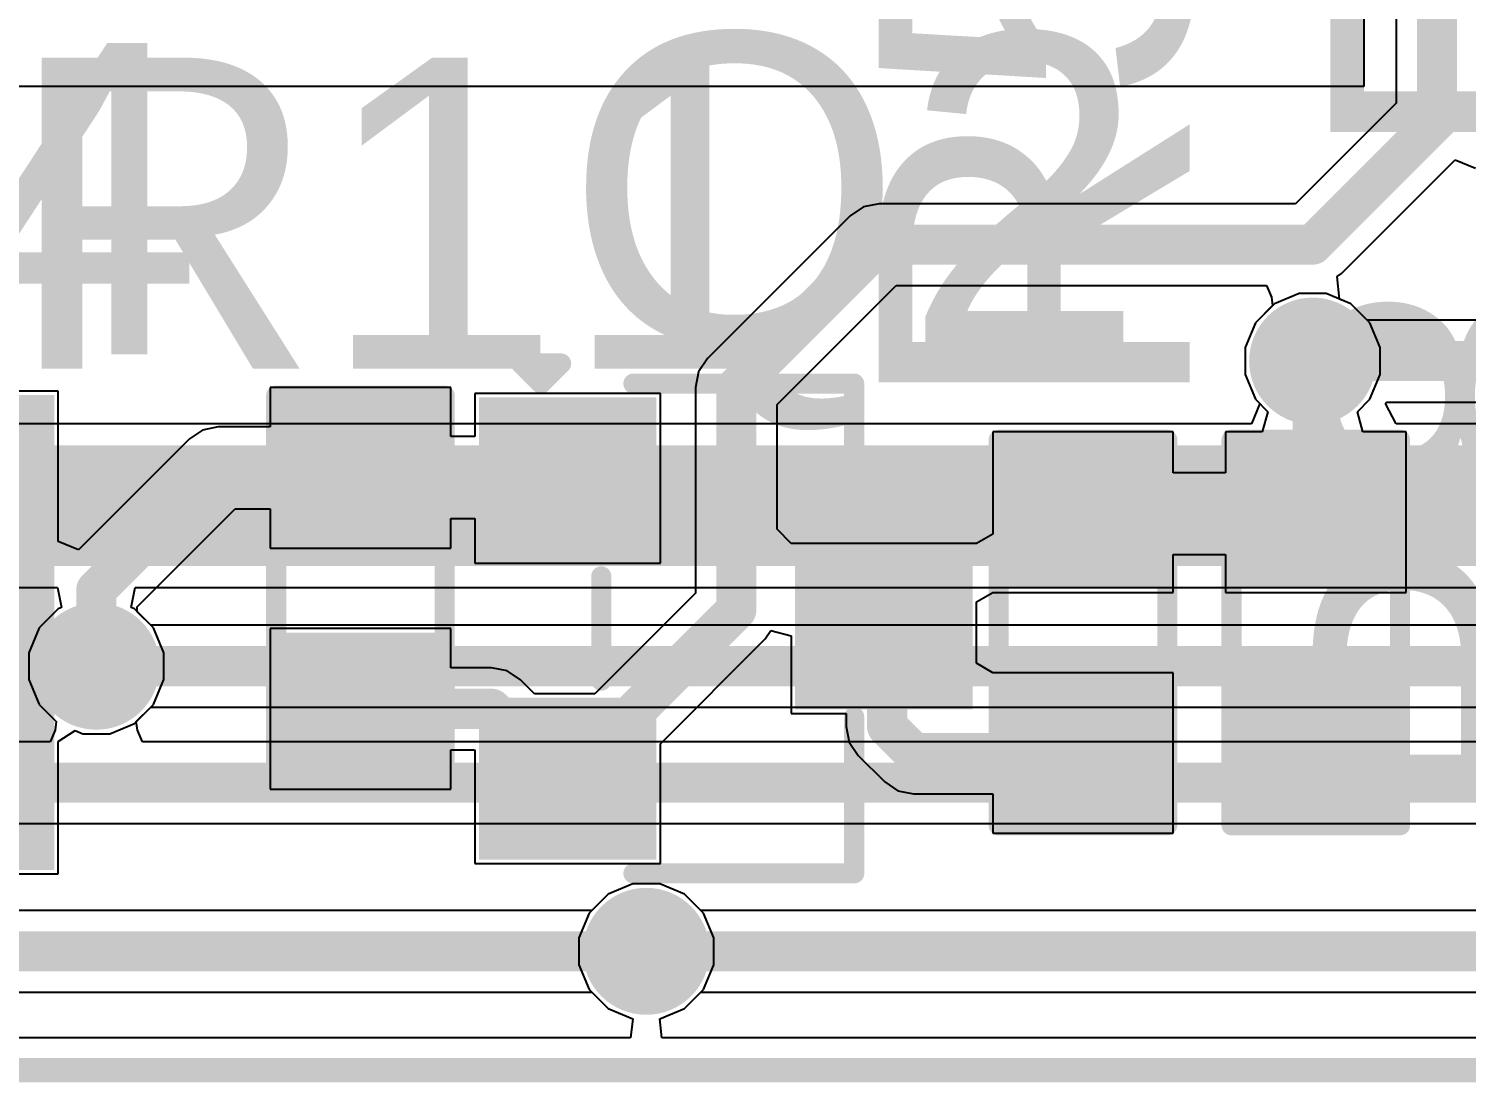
# Model space of a CAD drawing. Header units: millimetres. Extents: x -23 to 83, y -38 to 11.
# Drawn here: x 18.42 to 27.52, y -38.06 to -31.4 of the extents above; entities that cross this region are included whole.
import ezdxf

# ---------------------------------------------------------------- set-up
doc = ezdxf.new("R2010")
doc.units = ezdxf.units.MM
for name, color, linetype in [('BottomLayer', 5, 'Continuous'), ('BottomSolder', 6, 'Continuous'), ('Mechanical2', 216, 'Continuous'), ('TopLayer', 1, 'Continuous'), ('TopOverlay', 2, 'Continuous'), ('TopPaste', 8, 'Continuous'), ('TopSolder', 216, 'Continuous'), ('ViaHoleLayer', 16, 'Continuous')]:
    doc.layers.add(name, color=color, linetype=linetype)
doc.styles.add('Arial', font='', dxfattribs={"height": 0.2})
doc.styles.get('Arial').set_extended_font_data('Arial')

# ---------------------------------------------------------------- blocks, each defined once
blk = doc.blocks.new('SOT_23_92')
at = {"layer": 'TopLayer'}
for points in [[(-0.41, 1.46), (0.41, 1.46), (0.41, 0.54), (-0.41, 0.54)], [(-1.36, -0.54), (-0.54, -0.54), (-0.54, -1.46), (-1.36, -1.46)], [(0.54, -0.54), (1.36, -0.54), (1.36, -1.46), (0.54, -1.46)]]:
    blk.add_hatch(color=1, dxfattribs=at).paths.add_polyline_path(points)
at = {"layer": 'TopPaste'}
for points in [[(-0.41, 1.46), (0.41, 1.46), (0.41, 0.54), (-0.41, 0.54)], [(-1.36, -0.54), (-0.54, -0.54), (-0.54, -1.46), (-1.36, -1.46)], [(0.54, -0.54), (1.36, -0.54), (1.36, -1.46), (0.54, -1.46)]]:
    blk.add_hatch(color=8, dxfattribs=at).paths.add_polyline_path(points)
at = {"layer": 'TopSolder'}
for points in [[(-0.5116, 1.5616), (0.5116, 1.5616), (0.5116, 0.4384), (-0.5116, 0.4384)], [(-1.4616, -0.4384), (-0.4384, -0.4384), (-0.4384, -1.5616), (-1.4616, -1.5616)], [(0.4384, -0.4384), (1.4616, -0.4384), (1.4616, -1.5616), (0.4384, -1.5616)]]:
    blk.add_hatch(color=216, dxfattribs=at).paths.add_polyline_path(points)
at = {"layer": 'TopOverlay', "const_width": 0.127}
for points in [[(-0.5588, 0.8128), (-1.5494, 0.8128)], [(-1.5494, -0.5842), (-1.5494, 0.8128)], [(1.5494, 0.8128), (0.5588, 0.8128)], [(1.5494, -0.5842), (1.5494, 0.8128)], [(0.3302, -0.7874), (-0.3302, -0.7874)], [(-1.6764, -1.2954), (-1.6764, -1.0414)], [(-1.5494, -1.1684), (-1.6764, -1.0414)], [(-1.6764, -1.2954), (-1.5494, -1.1684)]]:
    blk.add_lwpolyline(points, dxfattribs=at)
at = {"layer": 'TopOverlay', "const_width": 0.0635}
for points in [[(-1.5812, 0.8128, 1), (-1.5176, 0.8128, 1)], [(-1.5812, 0.8128, 1), (-1.5176, 0.8128, 1)], [(-0.5905, 0.8128, 1), (-0.5271, 0.8128, 1)], [(0.5271, 0.8128, 1), (0.5905, 0.8128, 1)], [(1.5176, 0.8128, 1), (1.5812, 0.8128, 1)], [(1.5176, 0.8128, 1), (1.5812, 0.8128, 1)], [(-1.5812, -0.5842, 1), (-1.5176, -0.5842, 1)], [(1.5176, -0.5842, 1), (1.5812, -0.5842, 1)], [(-0.3619, -0.7874, 1), (-0.2984, -0.7874, 1)], [(0.2984, -0.7874, 1), (0.3619, -0.7874, 1)], [(-1.7082, -1.0414, 1), (-1.6446, -1.0414, 1)], [(-1.7082, -1.0414, 1), (-1.6446, -1.0414, 1)], [(-1.5812, -1.1684, 1), (-1.5176, -1.1684, 1)], [(-1.5812, -1.1684, 1), (-1.5176, -1.1684, 1)], [(-1.7082, -1.2954, 1), (-1.6446, -1.2954, 1)], [(-1.7082, -1.2954, 1), (-1.6446, -1.2954, 1)]]:
    blk.add_lwpolyline(points, format="xyb", close=True, dxfattribs=at)
blk = doc.blocks.new('TO_236AB_94')
at = {"layer": 'TopLayer'}
for points in [[(-1.4, 2), (1.4, 2), (1.4, 0.6), (-1.4, 0.6)], [(-1.7, -0.6), (-0.5, -0.6), (-0.5, -2), (-1.7, -2)], [(0.5, -0.6), (1.7, -0.6), (1.7, -2), (0.5, -2)]]:
    blk.add_hatch(color=1, dxfattribs=at).paths.add_polyline_path(points)
at = {"layer": 'TopPaste'}
for points in [[(-1.4, 2), (1.4, 2), (1.4, 0.6), (-1.4, 0.6)], [(-1.7, -0.6), (-0.5, -0.6), (-0.5, -2), (-1.7, -2)], [(0.5, -0.6), (1.7, -0.6), (1.7, -2), (0.5, -2)]]:
    blk.add_hatch(color=8, dxfattribs=at).paths.add_polyline_path(points)
at = {"layer": 'TopSolder'}
for points in [[(-1.5016, 2.1016), (1.5016, 2.1016), (1.5016, 0.4984), (-1.5016, 0.4984)], [(-1.8016, -0.4984), (-0.3984, -0.4984), (-0.3984, -2.1016), (-1.8016, -2.1016)], [(0.3984, -0.4984), (1.8016, -0.4984), (1.8016, -2.1016), (0.3984, -2.1016)]]:
    blk.add_hatch(color=216, dxfattribs=at).paths.add_polyline_path(points)
at = {"layer": 'TopOverlay'}
for points, const_width in [([(-1.5494, -0.4318), (-1.5494, 0.3556)], 0.127), ([(1.5494, -0.4318), (1.5494, 0.3556)], 0.127), ([(-1.905, -1.27), (-2.032, -1.143)], 0.2), ([(-2.032, -1.397), (-2.032, -1.143)], 0.2), ([(-2.032, -1.397), (-1.905, -1.27)], 0.2)]:
    blk.add_lwpolyline(points, dxfattribs=dict(at, const_width=const_width))
for points, const_width in [([(-1.5812, 0.3556, 1), (-1.5176, 0.3556, 1)], 0.0635), ([(1.5176, 0.3556, 1), (1.5812, 0.3556, 1)], 0.0635), ([(-1.5812, -0.4318, 1), (-1.5176, -0.4318, 1)], 0.0635), ([(1.5176, -0.4318, 1), (1.5812, -0.4318, 1)], 0.0635), ([(-2.082, -1.143, 1), (-1.982, -1.143, 1)], 0.1), ([(-2.082, -1.143, 1), (-1.982, -1.143, 1)], 0.1), ([(-1.955, -1.27, 1), (-1.855, -1.27, 1)], 0.1), ([(-1.955, -1.27, 1), (-1.855, -1.27, 1)], 0.1), ([(-2.082, -1.397, 1), (-1.982, -1.397, 1)], 0.1), ([(-2.082, -1.397, 1), (-1.982, -1.397, 1)], 0.1)]:
    blk.add_lwpolyline(points, format="xyb", close=True, dxfattribs=dict(at, const_width=const_width))
blk = doc.blocks.new('R___0603_99')
at = {"layer": 'TopLayer'}
for points in [[(-0.381, 0.4445), (-0.381, -0.4445), (-1.143, -0.4445), (-1.143, 0.4445)], [(1.143, 0.4445), (1.143, -0.4445), (0.381, -0.4445), (0.381, 0.4445)]]:
    blk.add_hatch(color=1, dxfattribs=at).paths.add_polyline_path(points)
at = {"layer": 'TopPaste'}
for points in [[(-0.381, 0.4445), (-0.381, -0.4445), (-1.143, -0.4445), (-1.143, 0.4445)], [(1.143, 0.4445), (1.143, -0.4445), (0.381, -0.4445), (0.381, 0.4445)]]:
    blk.add_hatch(color=8, dxfattribs=at).paths.add_polyline_path(points)
at = {"layer": 'TopSolder'}
for points in [[(-0.2794, 0.5461), (-0.2794, -0.5461), (-1.2446, -0.5461), (-1.2446, 0.5461)], [(1.2446, 0.5461), (1.2446, -0.5461), (0.2794, -0.5461), (0.2794, 0.5461)]]:
    blk.add_hatch(color=216, dxfattribs=at).paths.add_polyline_path(points)
at = {"layer": 'TopOverlay', "const_width": 0.127}
for points in [[(-1.2192, 0.5334), (1.2192, 0.5334)], [(-1.2192, 0.5334), (-1.2192, -0.5334)], [(1.2192, 0.5334), (1.2192, -0.5334)], [(-1.2192, -0.5334), (1.2192, -0.5334)]]:
    blk.add_lwpolyline(points, dxfattribs=at)
at = {"layer": 'TopOverlay', "const_width": 0.0635}
for points in [[(-1.25095, 0.5334, 1), (-1.18745, 0.5334, 1)], [(-1.25095, 0.5334, 1), (-1.18745, 0.5334, 1)], [(1.18745, 0.5334, 1), (1.25095, 0.5334, 1)], [(1.18745, 0.5334, 1), (1.25095, 0.5334, 1)], [(-1.25095, -0.5334, 1), (-1.18745, -0.5334, 1)], [(-1.25095, -0.5334, 1), (-1.18745, -0.5334, 1)], [(1.18745, -0.5334, 1), (1.25095, -0.5334, 1)], [(1.18745, -0.5334, 1), (1.25095, -0.5334, 1)]]:
    blk.add_lwpolyline(points, format="xyb", close=True, dxfattribs=at)
blk = doc.blocks.new('R___0603_102')
at = {"layer": 'TopLayer'}
for points in [[(-0.381, 0.4445), (-0.381, -0.4445), (-1.143, -0.4445), (-1.143, 0.4445)], [(1.143, 0.4445), (1.143, -0.4445), (0.381, -0.4445), (0.381, 0.4445)]]:
    blk.add_hatch(color=1, dxfattribs=at).paths.add_polyline_path(points)
at = {"layer": 'TopPaste'}
for points in [[(-0.381, 0.4445), (-0.381, -0.4445), (-1.143, -0.4445), (-1.143, 0.4445)], [(1.143, 0.4445), (1.143, -0.4445), (0.381, -0.4445), (0.381, 0.4445)]]:
    blk.add_hatch(color=8, dxfattribs=at).paths.add_polyline_path(points)
at = {"layer": 'TopSolder'}
for points in [[(-0.2794, 0.5461), (-0.2794, -0.5461), (-1.2446, -0.5461), (-1.2446, 0.5461)], [(1.2446, 0.5461), (1.2446, -0.5461), (0.2794, -0.5461), (0.2794, 0.5461)]]:
    blk.add_hatch(color=216, dxfattribs=at).paths.add_polyline_path(points)
at = {"layer": 'TopOverlay', "const_width": 0.127}
for points in [[(-1.2192, 0.5334), (1.2192, 0.5334)], [(-1.2192, 0.5334), (-1.2192, -0.5334)], [(1.2192, 0.5334), (1.2192, -0.5334)], [(-1.2192, -0.5334), (1.2192, -0.5334)]]:
    blk.add_lwpolyline(points, dxfattribs=at)
at = {"layer": 'TopOverlay', "const_width": 0.0635}
for points in [[(-1.25095, 0.5334, 1), (-1.18745, 0.5334, 1)], [(-1.25095, 0.5334, 1), (-1.18745, 0.5334, 1)], [(1.18745, 0.5334, 1), (1.25095, 0.5334, 1)], [(1.18745, 0.5334, 1), (1.25095, 0.5334, 1)], [(-1.25095, -0.5334, 1), (-1.18745, -0.5334, 1)], [(-1.25095, -0.5334, 1), (-1.18745, -0.5334, 1)], [(1.18745, -0.5334, 1), (1.25095, -0.5334, 1)], [(1.18745, -0.5334, 1), (1.25095, -0.5334, 1)]]:
    blk.add_lwpolyline(points, format="xyb", close=True, dxfattribs=at)
blk = doc.blocks.new('R___0603_104')
at = {"layer": 'TopLayer'}
for points in [[(-0.381, 0.4445), (-0.381, -0.4445), (-1.143, -0.4445), (-1.143, 0.4445)], [(1.143, 0.4445), (1.143, -0.4445), (0.381, -0.4445), (0.381, 0.4445)]]:
    blk.add_hatch(color=1, dxfattribs=at).paths.add_polyline_path(points)
at = {"layer": 'TopPaste'}
for points in [[(-0.381, 0.4445), (-0.381, -0.4445), (-1.143, -0.4445), (-1.143, 0.4445)], [(1.143, 0.4445), (1.143, -0.4445), (0.381, -0.4445), (0.381, 0.4445)]]:
    blk.add_hatch(color=8, dxfattribs=at).paths.add_polyline_path(points)
at = {"layer": 'TopSolder'}
for points in [[(-0.2794, 0.5461), (-0.2794, -0.5461), (-1.2446, -0.5461), (-1.2446, 0.5461)], [(1.2446, 0.5461), (1.2446, -0.5461), (0.2794, -0.5461), (0.2794, 0.5461)]]:
    blk.add_hatch(color=216, dxfattribs=at).paths.add_polyline_path(points)
at = {"layer": 'TopOverlay', "const_width": 0.127}
for points in [[(1.2192, 0.5334), (-1.2192, 0.5334)], [(-1.2192, -0.5334), (-1.2192, 0.5334)], [(1.2192, -0.5334), (1.2192, 0.5334)], [(1.2192, -0.5334), (-1.2192, -0.5334)]]:
    blk.add_lwpolyline(points, dxfattribs=at)
at = {"layer": 'TopOverlay', "const_width": 0.0635}
for points in [[(-1.25095, 0.5334, 1), (-1.18745, 0.5334, 1)], [(-1.25095, 0.5334, 1), (-1.18745, 0.5334, 1)], [(1.18745, 0.5334, 1), (1.25095, 0.5334, 1)], [(1.18745, 0.5334, 1), (1.25095, 0.5334, 1)], [(-1.25095, -0.5334, 1), (-1.18745, -0.5334, 1)], [(-1.25095, -0.5334, 1), (-1.18745, -0.5334, 1)], [(1.18745, -0.5334, 1), (1.25095, -0.5334, 1)], [(1.18745, -0.5334, 1), (1.25095, -0.5334, 1)]]:
    blk.add_lwpolyline(points, format="xyb", close=True, dxfattribs=at)

msp = doc.modelspace()

# ---------------------------------------------------------------- hatches: boundary and pattern name
at = {"layer": 'BottomLayer'}
h = msp.add_hatch(color=5, dxfattribs=at)
edge = h.paths.add_edge_path()
edge.add_arc((26.543, -33.5026), 0.3, 0, 360)
h = msp.add_hatch(color=5, dxfattribs=at)
edge = h.paths.add_edge_path()
edge.add_arc((18.8468, -35.433), 0.3, 0, 360)
h = msp.add_hatch(color=5, dxfattribs=at)
edge = h.paths.add_edge_path()
edge.add_arc((22.3266, -37.2364), 0.3, 0, 360)
at = {"layer": 'BottomSolder'}
h = msp.add_hatch(color=6, dxfattribs=at)
edge = h.paths.add_edge_path()
edge.add_arc((26.543, -33.5026), 0.4016, 0, 360)
h = msp.add_hatch(color=6, dxfattribs=at)
edge = h.paths.add_edge_path()
edge.add_arc((18.8468, -35.433), 0.4016, 0, 360)
h = msp.add_hatch(color=6, dxfattribs=at)
edge = h.paths.add_edge_path()
edge.add_arc((22.3266, -37.2364), 0.4016, 0, 360)
at = {"layer": 'TopLayer'}
h = msp.add_hatch(color=1, dxfattribs=at)
edge = h.paths.add_edge_path()
edge.add_arc((26.543, -33.5026), 0.3, 0, 360)
h = msp.add_hatch(color=1, dxfattribs=at)
edge = h.paths.add_edge_path()
edge.add_arc((18.8468, -35.433), 0.3, 0, 360)
h = msp.add_hatch(color=1, dxfattribs=at)
edge = h.paths.add_edge_path()
edge.add_arc((22.3266, -37.2364), 0.3, 0, 360)
at = {"layer": 'TopSolder'}
h = msp.add_hatch(color=216, dxfattribs=at)
edge = h.paths.add_edge_path()
edge.add_arc((26.543, -33.5026), 0.4016, 0, 360)
h = msp.add_hatch(color=216, dxfattribs=at)
edge = h.paths.add_edge_path()
edge.add_arc((18.8468, -35.433), 0.4016, 0, 360)
h = msp.add_hatch(color=216, dxfattribs=at)
edge = h.paths.add_edge_path()
edge.add_arc((22.3266, -37.2364), 0.4016, 0, 360)
at = {"layer": 'ViaHoleLayer'}
h = msp.add_hatch(color=16, dxfattribs=at)
edge = h.paths.add_edge_path()
edge.add_arc((26.543, -33.5026), 0.15, 0, 360)
h = msp.add_hatch(color=16, dxfattribs=at)
edge = h.paths.add_edge_path()
edge.add_arc((18.8468, -35.433), 0.15, 0, 360)
h = msp.add_hatch(color=16, dxfattribs=at)
edge = h.paths.add_edge_path()
edge.add_arc((22.3266, -37.2364), 0.15, 0, 360)

# ---------------------------------------------------------------- linework, layer by layer
at = {"layer": 'BottomLayer'}
for p, q in [((26.4581, -33.0756), (26.3011, -33.1406)), ((26.6279, -33.0756), (26.4581, -33.0756)), ((26.7849, -33.1406), (26.6279, -33.0756)), ((26.3011, -33.1406), (26.181, -33.2607)), ((26.8879, -33.2436), (26.7849, -33.1406)), ((26.181, -33.2607), (26.116, -33.4177)), ((30.5759, -33.2436), (26.8879, -33.2436)), ((26.116, -33.4177), (26.116, -33.5875)), ((26.116, -33.5875), (26.181, -33.7445)), ((26.181, -33.7445), (26.2086, -33.772)), ((26.2086, -33.772), (26.156, -33.899)), ((27.0035, -33.772), (27.0105, -33.7616)), ((27.0714, -33.899), (27.0035, -33.772)), ((27.0105, -33.7616), (30.6832, -33.7616)), ((26.156, -33.899), (12.5222, -33.899)), ((40.9823, -33.899), (27.0714, -33.899)), ((12.7367, -34.935), (18.6015, -34.935)), ((18.6015, -34.935), (18.6268, -35.062)), ((19.0668, -35.062), (19.0921, -34.935)), ((19.0921, -34.935), (41.2242, -34.935)), ((18.6049, -35.071), (18.4848, -35.1911)), ((18.6268, -35.062), (18.6049, -35.071)), ((19.0887, -35.071), (19.0668, -35.062)), ((19.1917, -35.174), (19.0887, -35.071)), ((18.4848, -35.1911), (18.4198, -35.3481)), ((45.3841, -35.174), (19.1917, -35.174)), ((18.4198, -35.3481), (18.4198, -35.5179)), ((18.4198, -35.5179), (18.4848, -35.6749)), ((18.4848, -35.6749), (18.5936, -35.7836)), ((19.1, -35.7836), (19.1917, -35.692)), ((19.1917, -35.692), (45.4914, -35.692)), ((18.5869, -35.8365), (18.5546, -35.9106)), ((18.5936, -35.7836), (18.5869, -35.8365)), ((19.1067, -35.8365), (19.1, -35.7836)), ((19.139, -35.9106), (19.1067, -35.8365)), ((18.5546, -35.9106), (12.4712, -35.9106)), ((47.9241, -35.9106), (19.139, -35.9106)), ((12.5785, -36.4286), (48.0314, -36.4286)), ((22.2417, -36.8094), (22.0847, -36.8744)), ((22.4115, -36.8094), (22.2417, -36.8094)), ((22.5685, -36.8744), (22.4115, -36.8094)), ((22.0847, -36.8744), (21.9646, -36.9945)), ((22.6715, -36.9774), (22.5685, -36.8744)), ((21.9646, -36.9945), (21.8996, -37.1515)), ((42.1493, -36.9774), (22.6715, -36.9774)), ((21.8996, -37.1515), (21.8996, -37.3213)), ((21.8996, -37.3213), (21.9646, -37.4783)), ((21.9646, -37.4783), (22.0847, -37.5984)), ((22.5685, -37.5984), (22.6715, -37.4954)), ((22.6715, -37.4954), (42.1493, -37.4954)), ((22.0847, -37.5984), (22.2417, -37.6634)), ((22.4115, -37.6634), (22.5685, -37.5984)), ((22.2417, -37.6634), (22.2276, -37.7846)), ((22.4256, -37.7846), (22.4115, -37.6634)), ((22.2276, -37.7846), (10.0667, -37.7846)), ((42.3952, -37.7846), (22.4256, -37.7846))]:
    msp.add_line(p, q, dxfattribs=at)
for points, const_width in [([(26.543, -33.5026), (30.6832, -33.5026)], 0.254), ([(12.5222, -34.417), (41.2242, -34.417)], 0.762), ([(18.8468, -35.433), (45.4914, -35.433)], 0.254), ([(12.4712, -36.1696), (48.0314, -36.1696)], 0.254), ([(22.3266, -37.2364), (42.4942, -37.2364)], 0.254)]:
    msp.add_lwpolyline(points, dxfattribs=dict(at, const_width=const_width))
at = {"layer": 'BottomLayer', "const_width": 0.127}
for points in [[(26.4795, -33.5026, 1), (26.6065, -33.5026, 1)], [(18.7833, -35.433, 1), (18.9103, -35.433, 1)], [(22.2631, -37.2364, 1), (22.3901, -37.2364, 1)]]:
    msp.add_lwpolyline(points, format="xyb", close=True, dxfattribs=at)
at = {"layer": 'Mechanical2', "const_width": 0.1524}
msp.add_lwpolyline([(-16.5189, -37.9885), (73.4812, -37.9885)], dxfattribs=at)
at = {"layer": 'TopLayer'}
for p, q in [((26.868, -26.3906), (26.868, -31.7655)), ((27.0714, -30.0608), (27.0714, -31.8713)), ((26.868, -31.7655), (6.9342, -31.7655)), ((27.0714, -31.8713), (26.4357, -32.507)), ((26.7261, -32.9491), (27.4459, -32.2293)), ((27.4459, -32.2293), (27.5729, -32.282)), ((23.7007, -32.5267), (23.6167, -32.5829)), ((23.7998, -32.507), (23.7007, -32.5267)), ((26.4357, -32.507), (23.7998, -32.507)), ((23.6167, -32.5829), (22.7132, -33.4864)), ((26.6987, -32.9674), (26.7261, -32.9491)), ((26.7128, -33.1108), (26.6987, -32.9674)), ((23.1553, -33.7768), (23.9071, -33.025)), ((23.9071, -33.025), (26.2508, -33.025)), ((26.2508, -33.025), (26.2831, -33.0991)), ((26.2831, -33.0991), (26.2898, -33.152)), ((26.2898, -33.152), (26.181, -33.2607)), ((26.7849, -33.1406), (26.7128, -33.1108)), ((26.905, -33.2607), (26.7849, -33.1406)), ((26.181, -33.2607), (26.116, -33.4177)), ((26.97, -33.4177), (26.905, -33.2607)), ((26.116, -33.4177), (26.116, -33.5875)), ((26.97, -33.5875), (26.97, -33.4177)), ((22.7132, -33.4864), (22.6571, -33.5704)), ((22.6571, -33.5704), (22.6373, -33.6695)), ((26.116, -33.5875), (26.181, -33.7445)), ((26.905, -33.7445), (26.97, -33.5875)), ((18.6065, -33.6929), (16.9525, -33.6929)), ((18.6065, -34.6448), (18.6065, -33.6929)), ((21.0896, -33.6705), (19.9466, -33.6705)), ((19.9466, -33.6705), (19.9466, -33.9195)), ((21.0896, -33.9802), (21.0896, -33.6705)), ((22.4165, -33.7075), (21.2425, -33.7075)), ((21.2425, -33.7075), (21.2425, -33.9802)), ((22.4165, -34.7815), (22.4165, -33.7075)), ((22.6373, -33.6695), (22.6373, -34.9704)), ((26.181, -33.7445), (26.2594, -33.8229)), ((26.8266, -33.8229), (26.905, -33.7445)), ((23.1553, -34.5666), (23.1553, -33.7768)), ((26.2594, -33.8229), (26.2246, -33.9499)), ((26.8614, -33.9499), (26.8266, -33.8229)), ((19.6187, -33.9195), (19.5196, -33.9392)), ((19.9466, -33.9195), (19.6187, -33.9195)), ((19.4356, -33.9954), (18.7335, -34.6974)), ((19.5196, -33.9392), (19.4356, -33.9954)), ((21.2425, -33.9802), (21.0896, -33.9802)), ((25.6616, -33.9499), (24.5186, -33.9499)), ((24.5186, -33.9499), (24.5186, -34.5974)), ((25.6616, -34.2088), (25.6616, -33.9499)), ((26.2246, -33.9499), (25.9918, -33.9499)), ((25.9918, -33.9499), (25.9918, -34.2088)), ((27.1348, -33.9499), (26.8614, -33.9499)), ((27.1348, -34.9659), (27.1348, -33.9499)), ((25.9918, -34.2088), (25.6616, -34.2088)), ((19.1058, -35.0577), (19.726, -34.4375)), ((19.726, -34.4375), (19.9466, -34.4375)), ((19.9466, -34.4375), (19.9466, -34.6865)), ((21.0896, -34.6865), (21.0896, -34.4982)), ((21.0896, -34.4982), (21.2425, -34.4982)), ((21.2425, -34.4982), (21.2425, -34.7815)), ((18.7335, -34.6974), (18.6065, -34.6448)), ((23.2425, -34.6575), (23.1553, -34.5666)), ((24.5186, -34.5974), (24.4165, -34.6575)), ((19.9466, -34.6865), (21.0896, -34.6865)), ((23.2823, -34.6575), (23.2425, -34.6575)), ((24.3916, -34.6575), (23.2823, -34.6575)), ((24.4165, -34.6575), (24.3916, -34.6575)), ((25.6616, -34.9659), (25.6616, -34.7268)), ((25.6616, -34.7268), (25.9918, -34.7268)), ((25.9918, -34.7268), (25.9918, -34.9659)), ((21.2425, -34.7815), (22.4165, -34.7815)), ((22.6373, -34.9704), (22.0003, -35.6075)), ((24.4165, -35.026), (24.5186, -34.9659)), ((24.5186, -34.9659), (24.5435, -34.9659)), ((24.5435, -34.9659), (25.6616, -34.9659)), ((25.9918, -34.9659), (27.1348, -34.9659)), ((19.1058, -35.0881), (19.1058, -35.0577)), ((19.2088, -35.1911), (19.1058, -35.0881)), ((24.4165, -35.4138), (24.4165, -35.026)), ((19.2738, -35.3481), (19.2088, -35.1911)), ((21.0896, -35.1945), (19.9466, -35.1945)), ((19.9466, -35.1945), (19.9466, -36.2105)), ((21.0896, -35.4435), (21.0896, -35.1945)), ((22.4165, -35.9237), (23.0794, -35.2608)), ((23.0794, -35.2608), (23.1155, -35.2068)), ((23.1155, -35.2068), (23.2425, -35.2406)), ((23.2425, -35.2406), (23.2425, -35.7315)), ((19.2738, -35.5179), (19.2738, -35.3481)), ((21.3477, -35.4435), (21.0896, -35.4435)), ((21.4468, -35.4632), (21.3477, -35.4435)), ((21.5309, -35.5194), (21.4468, -35.4632)), ((24.5186, -35.4739), (24.4165, -35.4138)), ((19.2088, -35.6749), (19.2738, -35.5179)), ((21.619, -35.6075), (21.5309, -35.5194)), ((25.6616, -35.4739), (24.5186, -35.4739)), ((25.6616, -36.4899), (25.6616, -35.4739)), ((22.0003, -35.6075), (21.619, -35.6075)), ((19.0887, -35.795), (19.2088, -35.6749)), ((23.2425, -35.7315), (23.5916, -35.7315)), ((23.5916, -35.7315), (23.5916, -35.814)), ((18.9317, -35.86), (19.0887, -35.795)), ((23.5916, -35.814), (23.6113, -35.9131)), ((18.6065, -35.91), (18.7121, -35.8394)), ((18.6065, -36.7469), (18.6065, -35.91)), ((18.7121, -35.8394), (18.7619, -35.86)), ((18.7619, -35.86), (18.9317, -35.86)), ((22.4165, -36.6815), (22.4165, -35.9237)), ((23.6113, -35.9131), (23.6675, -35.9971)), ((21.0896, -36.2105), (21.0896, -35.9615)), ((21.0896, -35.9615), (21.2405, -35.9615)), ((21.2405, -35.9615), (21.2425, -35.9635)), ((21.2425, -35.9635), (21.2425, -36.6815)), ((23.6675, -35.9971), (23.8354, -36.165)), ((23.8354, -36.165), (23.9194, -36.2212)), ((19.9466, -36.2105), (21.0896, -36.2105)), ((23.9194, -36.2212), (24.0185, -36.2409)), ((24.0185, -36.2409), (24.5186, -36.2409)), ((24.5186, -36.2409), (24.5186, -36.4899)), ((24.5186, -36.4899), (25.6616, -36.4899)), ((16.9525, -36.7469), (18.6065, -36.7469)), ((21.2425, -36.6815), (22.4165, -36.6815)), ((22.2417, -36.8094), (22.0847, -36.8744)), ((22.4115, -36.8094), (22.2417, -36.8094)), ((22.5685, -36.8744), (22.4115, -36.8094)), ((22.0847, -36.8744), (21.9817, -36.9774)), ((22.6886, -36.9945), (22.5685, -36.8744)), ((21.9817, -36.9774), (12.446, -36.9774)), ((22.7536, -37.1515), (22.6886, -36.9945)), ((22.7536, -37.3213), (22.7536, -37.1515)), ((22.6886, -37.4783), (22.7536, -37.3213)), ((-11.588, -37.4954), (21.9817, -37.4954)), ((21.9817, -37.4954), (22.0847, -37.5984)), ((22.5685, -37.5984), (22.6886, -37.4783)), ((22.0847, -37.5984), (22.2417, -37.6634)), ((22.4115, -37.6634), (22.5685, -37.5984)), ((22.2417, -37.6634), (22.2276, -37.7846)), ((22.4256, -37.7846), (22.4115, -37.6634)), ((22.2276, -37.7846), (-16.5182, -37.7846)), ((42.3952, -37.7846), (22.4256, -37.7846))]:
    msp.add_line(p, q, dxfattribs=at)
at = {"layer": 'TopLayer', "const_width": 0.254}
for points in [[(27.3304, -31.9786), (27.3304, -30.0495)], [(26.543, -32.766), (27.3304, -31.9786)], [(22.8963, -33.6695), (23.7998, -32.766)], [(23.7998, -32.766), (26.543, -32.766)], [(26.543, -34.4475), (26.543, -33.5026)], [(22.8963, -35.0777), (22.8963, -33.6695)], [(18.8468, -34.9504), (19.6187, -34.1785)], [(19.6187, -34.1785), (20.4521, -34.1785)], [(20.5181, -34.1785), (20.5788, -34.2392)], [(20.5788, -34.2392), (21.8242, -34.2392)], [(21.8242, -34.2392), (21.8295, -34.2445)], [(25.0901, -34.4579), (25.1, -34.4678)], [(25.1, -34.4678), (26.5633, -34.4678)], [(26.543, -34.4475), (26.5633, -34.4678)], [(18.8468, -35.433), (18.8468, -34.9504)], [(21.8295, -36.1445), (22.8963, -35.0777)], [(23.8295, -35.1945), (23.8506, -35.2156)], [(23.8506, -35.814), (23.8506, -35.2156)], [(17.9926, -35.433), (18.8468, -35.433)], [(20.5181, -35.7025), (21.3477, -35.7025)], [(21.3477, -35.7025), (21.4965, -35.8513)], [(21.4965, -35.8615), (21.4965, -35.8513)], [(21.4965, -35.8615), (21.7795, -36.1445)], [(23.8506, -35.814), (24.0185, -35.9819)], [(24.0185, -35.9819), (25.0901, -35.9819)], [(21.7795, -36.1445), (21.8295, -36.1445)], [(-11.588, -37.2364), (22.3266, -37.2364)]]:
    msp.add_lwpolyline(points, dxfattribs=at)
at = {"layer": 'TopLayer', "const_width": 0.127}
for points in [[(27.2669, -31.9786, 1), (27.3939, -31.9786, 1)], [(27.2669, -31.9786, 1), (27.3939, -31.9786, 1)], [(23.7363, -32.766, 1), (23.8633, -32.766, 1)], [(23.7363, -32.766, 1), (23.8633, -32.766, 1)], [(26.4795, -32.766, 1), (26.6065, -32.766, 1)], [(26.4795, -32.766, 1), (26.6065, -32.766, 1)], [(26.4795, -33.5026, 1), (26.6065, -33.5026, 1)], [(22.8328, -33.6695, 1), (22.9598, -33.6695, 1)], [(22.8328, -33.6695, 1), (22.9598, -33.6695, 1)], [(19.5552, -34.1785, 1), (19.6822, -34.1785, 1)], [(19.5552, -34.1785, 1), (19.6822, -34.1785, 1)], [(20.3886, -34.1785, 1), (20.5156, -34.1785, 1)], [(20.4546, -34.1785, 1), (20.5816, -34.1785, 1)], [(20.5153, -34.2392, 1), (20.6423, -34.2392, 1)], [(20.5153, -34.2392, 1), (20.6423, -34.2392, 1)], [(21.7607, -34.2392, 1), (21.8877, -34.2392, 1)], [(21.7607, -34.2392, 1), (21.8877, -34.2392, 1)], [(21.766, -34.2445, 1), (21.893, -34.2445, 1)], [(25.0266, -34.4579, 1), (25.1536, -34.4579, 1)], [(25.0365, -34.4678, 1), (25.1635, -34.4678, 1)], [(25.0365, -34.4678, 1), (25.1635, -34.4678, 1)], [(26.4795, -34.4475, 1), (26.6065, -34.4475, 1)], [(26.4795, -34.4475, 1), (26.6065, -34.4475, 1)], [(26.4998, -34.4678, 1), (26.6268, -34.4678, 1)], [(26.4998, -34.4678, 1), (26.6268, -34.4678, 1)], [(18.7833, -34.9504, 1), (18.9103, -34.9504, 1)], [(18.7833, -34.9504, 1), (18.9103, -34.9504, 1)], [(22.8328, -35.0777, 1), (22.9598, -35.0777, 1)], [(22.8328, -35.0777, 1), (22.9598, -35.0777, 1)], [(23.766, -35.1945, 1), (23.893, -35.1945, 1)], [(23.7871, -35.2156, 1), (23.9141, -35.2156, 1)], [(23.7871, -35.2156, 1), (23.9141, -35.2156, 1)], [(18.7833, -35.433, 1), (18.9103, -35.433, 1)], [(18.7833, -35.433, 1), (18.9103, -35.433, 1)], [(20.4546, -35.7025, 1), (20.5816, -35.7025, 1)], [(21.2842, -35.7025, 1), (21.4112, -35.7025, 1)], [(21.2842, -35.7025, 1), (21.4112, -35.7025, 1)], [(21.433, -35.8513, 1), (21.56, -35.8513, 1)], [(21.433, -35.8513, 1), (21.56, -35.8513, 1)], [(21.433, -35.8615, 1), (21.56, -35.8615, 1)], [(21.433, -35.8615, 1), (21.56, -35.8615, 1)], [(23.7871, -35.814, 1), (23.9141, -35.814, 1)], [(23.7871, -35.814, 1), (23.9141, -35.814, 1)], [(23.955, -35.9819, 1), (24.082, -35.9819, 1)], [(23.955, -35.9819, 1), (24.082, -35.9819, 1)], [(25.0266, -35.9819, 1), (25.1536, -35.9819, 1)], [(21.716, -36.1445, 1), (21.843, -36.1445, 1)], [(21.716, -36.1445, 1), (21.843, -36.1445, 1)], [(21.766, -36.1445, 1), (21.893, -36.1445, 1)], [(21.766, -36.1445, 1), (21.893, -36.1445, 1)], [(22.2631, -37.2364, 1), (22.3901, -37.2364, 1)]]:
    msp.add_lwpolyline(points, format="xyb", close=True, dxfattribs=at)

# ---------------------------------------------------------------- block references
for name, p, rotation in [('TO_236AB_94', (16.4795, -35.2199), 270), ('SOT_23_92', (22.8295, -35.1945), 270), ('R___0603_104', (20.5181, -34.9405), 270), ('R___0603_99', (25.0901, -35.2199), 90), ('R___0603_102', (26.5633, -35.2199), 90)]:
    msp.add_blockref(name, p, dxfattribs=dict(rotation=rotation))

# ---------------------------------------------------------------- texts
at = {"layer": 'TopOverlay', "style": 'Arial'}
for s, p in [('R3', (28.6226, -32.2785)), ('R5', (25.7652, -33.863)), ('R8', (28.5111, -36.4755))]:
    msp.add_text(s, height=1.9685, rotation=90, dxfattribs=at).set_placement(p)
for s, p in [('Q4', (15.8482, -33.4595)), ('Q2', (21.8157, -33.3988)), ('R11', (18.2755, -33.5513))]:
    msp.add_text(s, height=1.9685, dxfattribs=at).set_placement(p)

doc.saveas('drawing.dxf')
